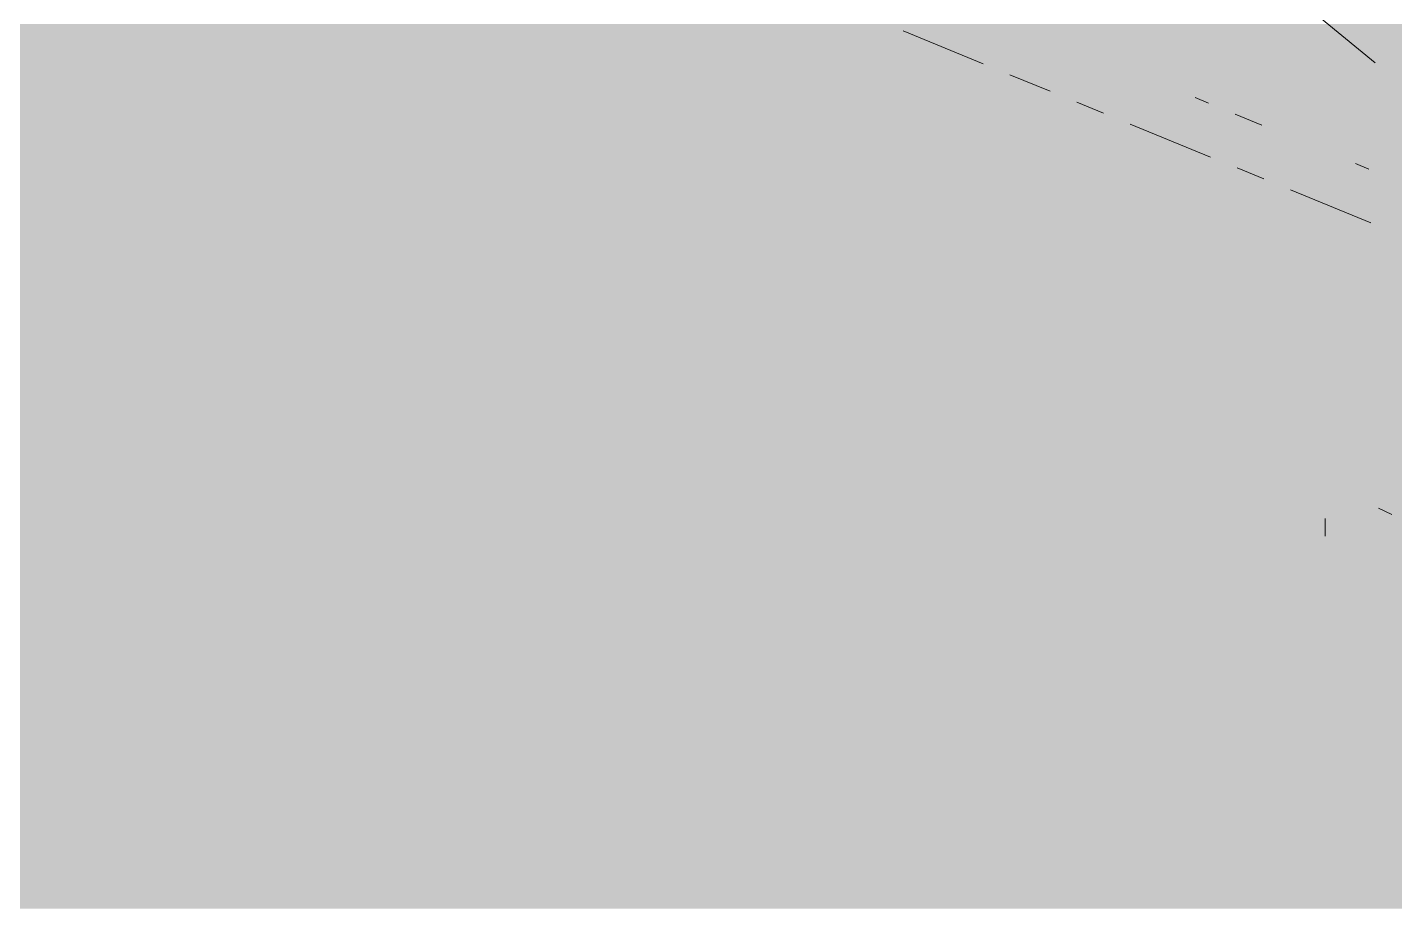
# Paper-space layout '03 3D Building and Roof' of a CAD drawing. Header units: millimetres. Extents: x 5 to 415, y 5 to 292.
# Drawn here: x 253.666 to 257.689, y 69.136 to 71.711 of the extents above; entities that cross this region are included whole.
import ezdxf

# ---------------------------------------------------------------- set-up
doc = ezdxf.new("R2010")
doc.units = ezdxf.units.MM
doc.layers.add('EXISTING', color=7, linetype='Continuous')
doc.layers.add('IMAGES', color=7, linetype='Continuous')

# ---------------------------------------------------------------- blocks, each defined once
blk = doc.blocks.new('SHEET_03')
at = {"layer": 'EXISTING', "color": 250, "lineweight": 9}
for p, q in [((257.6316, 71.606), (257.4351, 71.7676)), ((256.4786, 71.6039), (256.2427, 71.7007)), ((256.6752, 71.5231), (256.5572, 71.5716)), ((256.8325, 71.4585), (256.7538, 71.4908)), ((257.1018, 71.504), (257.1411, 71.4879)), ((257.2198, 71.4556), (257.2984, 71.4233)), ((257.147, 71.3293), (256.9111, 71.4262)), ((257.3043, 71.2648), (257.2256, 71.2971)), ((257.5736, 71.3103), (257.6129, 71.2941)), ((257.6188, 71.1356), (257.3829, 71.2325)), ((257.641, 70.2962), (257.6803, 70.2777)), ((257.484, 70.2139), (257.484, 70.2659))]:
    blk.add_line(p, q, dxfattribs=at)
at = {"layer": 'IMAGES', "color": 7}
for points in [[(238.3582, 71.6245), (255.8, 71.6245), (238.3582, 71.7209), (255.8, 71.7209)], [(255.8, 71.6245), (255.9927, 71.6245), (255.8, 71.7209), (255.9927, 71.7209)], [(255.9927, 71.6245), (256.0891, 71.6245), (255.9927, 71.7209), (256.0891, 71.7209)], [(256.0891, 71.6245), (256.1855, 71.6245), (256.0891, 71.7209), (256.1855, 71.7209)], [(256.1855, 71.5281), (256.2818, 71.5281), (256.1855, 71.7209), (256.2818, 71.7209)], [(256.2818, 71.6245), (256.3782, 71.6245), (256.2818, 71.7209), (256.3782, 71.7209)], [(256.3782, 71.6245), (256.4745, 71.6245), (256.3782, 71.7209), (256.4745, 71.7209)], [(256.4745, 71.6245), (256.6673, 71.6245), (256.4745, 71.7209), (256.6673, 71.7209)], [(256.6673, 71.6245), (256.86, 71.6245), (256.6673, 71.7209), (256.86, 71.7209)], [(256.86, 71.6245), (257.1491, 71.6245), (256.86, 71.7209), (257.1491, 71.7209)], [(257.1491, 71.6245), (257.2455, 71.6245), (257.1491, 71.7209), (257.2455, 71.7209)], [(257.2455, 71.6245), (257.3418, 71.6245), (257.2455, 71.7209), (257.3418, 71.7209)], [(257.3418, 71.6245), (257.4382, 71.6245), (257.3418, 71.7209), (257.4382, 71.7209)], [(257.4382, 71.6245), (257.6309, 71.6245), (257.4382, 71.7209), (257.6309, 71.7209)], [(257.6309, 71.5281), (257.7273, 71.5281), (257.6309, 71.7209), (257.7273, 71.7209)], [(238.4545, 71.5281), (255.9927, 71.5281), (238.4545, 71.6245), (255.9927, 71.6245)], [(255.9927, 71.5281), (256.0891, 71.5281), (255.9927, 71.6245), (256.0891, 71.6245)], [(256.0891, 71.5281), (256.1855, 71.5281), (256.0891, 71.6245), (256.1855, 71.6245)], [(256.2818, 71.5281), (256.3782, 71.5281), (256.2818, 71.6245), (256.3782, 71.6245)], [(256.3782, 71.5281), (256.4745, 71.5281), (256.3782, 71.6245), (256.4745, 71.6245)], [(256.4745, 71.4317), (256.5709, 71.4317), (256.4745, 71.6245), (256.5709, 71.6245)], [(256.5709, 71.5281), (256.6673, 71.5281), (256.5709, 71.6245), (256.6673, 71.6245)], [(256.6673, 71.5281), (256.7636, 71.5281), (256.6673, 71.6245), (256.7636, 71.6245)], [(256.7636, 71.4317), (256.86, 71.4317), (256.7636, 71.6245), (256.86, 71.6245)], [(256.86, 71.5281), (256.9564, 71.5281), (256.86, 71.6245), (256.9564, 71.6245)], [(256.9564, 71.5281), (257.0527, 71.5281), (256.9564, 71.6245), (257.0527, 71.6245)], [(257.0527, 71.5281), (257.1491, 71.5281), (257.0527, 71.6245), (257.1491, 71.6245)], [(257.1491, 71.5281), (257.3418, 71.5281), (257.1491, 71.6245), (257.3418, 71.6245)], [(257.3418, 71.5281), (257.4382, 71.5281), (257.3418, 71.6245), (257.4382, 71.6245)], [(257.4382, 71.5281), (257.5345, 71.5281), (257.4382, 71.6245), (257.5345, 71.6245)], [(257.5345, 71.5281), (257.6309, 71.5281), (257.5345, 71.6245), (257.6309, 71.6245)], [(238.6473, 71.4317), (256.2818, 71.4317), (238.6473, 71.5281), (256.2818, 71.5281)], [(256.2818, 71.4317), (256.4745, 71.4317), (256.2818, 71.5281), (256.4745, 71.5281)], [(256.5709, 71.4317), (256.6673, 71.4317), (256.5709, 71.5281), (256.6673, 71.5281)], [(256.6673, 71.4317), (256.7636, 71.4317), (256.6673, 71.5281), (256.7636, 71.5281)], [(256.86, 71.4317), (256.9564, 71.4317), (256.86, 71.5281), (256.9564, 71.5281)], [(256.9564, 71.4317), (257.3418, 71.4317), (256.9564, 71.5281), (257.3418, 71.5281)], [(257.3418, 71.4317), (257.4382, 71.4317), (257.3418, 71.5281), (257.4382, 71.5281)], [(257.4382, 71.4317), (257.5345, 71.4317), (257.4382, 71.5281), (257.5345, 71.5281)], [(257.5345, 71.4317), (257.6309, 71.4317), (257.5345, 71.5281), (257.6309, 71.5281)], [(257.6309, 71.4317), (257.7273, 71.4317), (257.6309, 71.5281), (257.7273, 71.5281)], [(238.9364, 71.3353), (256.4745, 71.3353), (238.9364, 71.4317), (256.4745, 71.4317)], [(256.4745, 71.3353), (256.6673, 71.3353), (256.4745, 71.4317), (256.6673, 71.4317)], [(256.6673, 71.3353), (256.7636, 71.3353), (256.6673, 71.4317), (256.7636, 71.4317)], [(256.7636, 71.3353), (256.86, 71.3353), (256.7636, 71.4317), (256.86, 71.4317)], [(256.86, 71.3353), (256.9564, 71.3353), (256.86, 71.4317), (256.9564, 71.4317)], [(256.9564, 71.3353), (257.0527, 71.3353), (256.9564, 71.4317), (257.0527, 71.4317)], [(257.0527, 71.3353), (257.2455, 71.3353), (257.0527, 71.4317), (257.2455, 71.4317)], [(257.2455, 71.3353), (257.3418, 71.3353), (257.2455, 71.4317), (257.3418, 71.4317)], [(257.3418, 71.3353), (257.4382, 71.3353), (257.3418, 71.4317), (257.4382, 71.4317)], [(257.4382, 71.2389), (257.5345, 71.2389), (257.4382, 71.4317), (257.5345, 71.4317)], [(257.5345, 71.3353), (257.6309, 71.3353), (257.5345, 71.4317), (257.6309, 71.4317)], [(257.6309, 71.3353), (258.0164, 71.3353), (257.6309, 71.4317), (258.0164, 71.4317)], [(239.1291, 71.2389), (256.6673, 71.2389), (239.1291, 71.3353), (256.6673, 71.3353)], [(256.6673, 71.2389), (256.7636, 71.2389), (256.6673, 71.3353), (256.7636, 71.3353)], [(256.7636, 71.2389), (256.86, 71.2389), (256.7636, 71.3353), (256.86, 71.3353)], [(256.86, 71.2389), (257.0527, 71.2389), (256.86, 71.3353), (257.0527, 71.3353)], [(257.0527, 71.2389), (257.2455, 71.2389), (257.0527, 71.3353), (257.2455, 71.3353)], [(257.2455, 71.2389), (257.3418, 71.2389), (257.2455, 71.3353), (257.3418, 71.3353)], [(257.3418, 71.2389), (257.4382, 71.2389), (257.3418, 71.3353), (257.4382, 71.3353)], [(257.5345, 71.2389), (257.6309, 71.2389), (257.5345, 71.3353), (257.6309, 71.3353)], [(257.6309, 71.1425), (257.7273, 71.1425), (257.6309, 71.3353), (257.7273, 71.3353)], [(239.3218, 71.1425), (257.0527, 71.1425), (239.3218, 71.2389), (257.0527, 71.2389)], [(257.0527, 71.1425), (257.1491, 71.1425), (257.0527, 71.2389), (257.1491, 71.2389)], [(257.1491, 71.1425), (257.2455, 71.1425), (257.1491, 71.2389), (257.2455, 71.2389)], [(257.2455, 71.1425), (257.3418, 71.1425), (257.2455, 71.2389), (257.3418, 71.2389)], [(257.3418, 71.1425), (257.4382, 71.1425), (257.3418, 71.2389), (257.4382, 71.2389)], [(257.4382, 71.1425), (257.5345, 71.1425), (257.4382, 71.2389), (257.5345, 71.2389)], [(257.5345, 71.1425), (257.6309, 71.1425), (257.5345, 71.2389), (257.6309, 71.2389)], [(239.4182, 71.0461), (257.1491, 71.0461), (239.4182, 71.1425), (257.1491, 71.1425)], [(257.1491, 71.0461), (257.3418, 71.0461), (257.1491, 71.1425), (257.3418, 71.1425)], [(257.3418, 71.0461), (257.4382, 71.0461), (257.3418, 71.1425), (257.4382, 71.1425)], [(257.4382, 71.0461), (257.5345, 71.0461), (257.4382, 71.1425), (257.5345, 71.1425)], [(257.5345, 71.0461), (257.7273, 71.0461), (257.5345, 71.1425), (257.7273, 71.1425)], [(239.8036, 70.9497), (257.4382, 70.9497), (239.8036, 71.0461), (257.4382, 71.0461)], [(257.4382, 70.9497), (257.5345, 70.9497), (257.4382, 71.0461), (257.5345, 71.0461)], [(257.5345, 70.9497), (257.7273, 70.9497), (257.5345, 71.0461), (257.7273, 71.0461)], [(239.9964, 70.8533), (257.7273, 70.8533), (239.9964, 70.9497), (257.7273, 70.9497)], [(240.1891, 70.7569), (257.8236, 70.7569), (240.1891, 70.8533), (257.8236, 70.8533)], [(240.3818, 70.6605), (257.8236, 70.6605), (240.3818, 70.7569), (257.8236, 70.7569)], [(240.4782, 70.5641), (257.7273, 70.5641), (240.4782, 70.6605), (257.7273, 70.6605)], [(240.6709, 70.4677), (257.4382, 70.4677), (240.6709, 70.5641), (257.4382, 70.5641)], [(257.4382, 70.4677), (257.6309, 70.4677), (257.4382, 70.5641), (257.6309, 70.5641)], [(257.6309, 70.4677), (257.7273, 70.4677), (257.6309, 70.5641), (257.7273, 70.5641)], [(240.96, 70.3713), (257.3418, 70.3713), (240.96, 70.4677), (257.3418, 70.4677)], [(257.3418, 70.3713), (257.4382, 70.3713), (257.3418, 70.4677), (257.4382, 70.4677)], [(257.4382, 70.3713), (257.5345, 70.3713), (257.4382, 70.4677), (257.5345, 70.4677)], [(257.5345, 70.3713), (257.6309, 70.3713), (257.5345, 70.4677), (257.6309, 70.4677)], [(257.6309, 70.3713), (258.6909, 70.3713), (257.6309, 70.4677), (258.6909, 70.4677)], [(241.2491, 70.2749), (257.3418, 70.2749), (241.2491, 70.3713), (257.3418, 70.3713)], [(257.3418, 70.0821), (257.4382, 70.0821), (257.3418, 70.3713), (257.4382, 70.3713)], [(257.4382, 70.0821), (257.5345, 70.0821), (257.4382, 70.3713), (257.5345, 70.3713)], [(257.5345, 70.2749), (258.6909, 70.2749), (257.5345, 70.3713), (258.6909, 70.3713)], [(241.3455, 70.1785), (257.3418, 70.1785), (241.3455, 70.2749), (257.3418, 70.2749)], [(257.5345, 70.0821), (260.2327, 70.0821), (257.5345, 70.2749), (260.2327, 70.2749)], [(241.6345, 69.9857), (257.3418, 69.9857), (241.6345, 70.1785), (257.3418, 70.1785)], [(257.3418, 69.9857), (257.4382, 69.9857), (257.3418, 70.0821), (257.4382, 70.0821)], [(257.4382, 69.9857), (257.5345, 69.9857), (257.4382, 70.0821), (257.5345, 70.0821)], [(257.5345, 69.9857), (257.6309, 69.9857), (257.5345, 70.0821), (257.6309, 70.0821)], [(257.6309, 69.9857), (260.1364, 69.9857), (257.6309, 70.0821), (260.1364, 70.0821)], [(241.7309, 69.8893), (257.4382, 69.8893), (241.7309, 69.9857), (257.4382, 69.9857)], [(257.4382, 69.8893), (257.6309, 69.8893), (257.4382, 69.9857), (257.6309, 69.9857)], [(257.6309, 69.8893), (257.7273, 69.8893), (257.6309, 69.9857), (257.7273, 69.9857)], [(242.2127, 69.7929), (257.6309, 69.7929), (242.2127, 69.8893), (257.6309, 69.8893)], [(257.6309, 69.7929), (257.7273, 69.7929), (257.6309, 69.8893), (257.7273, 69.8893)], [(242.4055, 69.6965), (257.7273, 69.6965), (242.4055, 69.7929), (257.7273, 69.7929)], [(242.6945, 69.6001), (258.0164, 69.6001), (242.6945, 69.6965), (258.0164, 69.6965)], [(242.7909, 69.5037), (258.2091, 69.5037), (242.7909, 69.6001), (258.2091, 69.6001)], [(242.9836, 69.4073), (258.4018, 69.4073), (242.9836, 69.5037), (258.4018, 69.5037)], [(243.2727, 69.3109), (258.5945, 69.3109), (243.2727, 69.4073), (258.5945, 69.4073)], [(243.3691, 69.2145), (258.7873, 69.2145), (243.3691, 69.3109), (258.7873, 69.3109)], [(243.6582, 69.1181), (262.7382, 69.1181), (243.6582, 69.2145), (262.7382, 69.2145)]]:
    blk.add_solid(points, dxfattribs=at)

psp = doc.layouts.new('03 3D Building and Roof')

# ---------------------------------------------------------------- block references
psp.add_blockref('SHEET_03', (0, 0))

doc.saveas('drawing.dxf')
